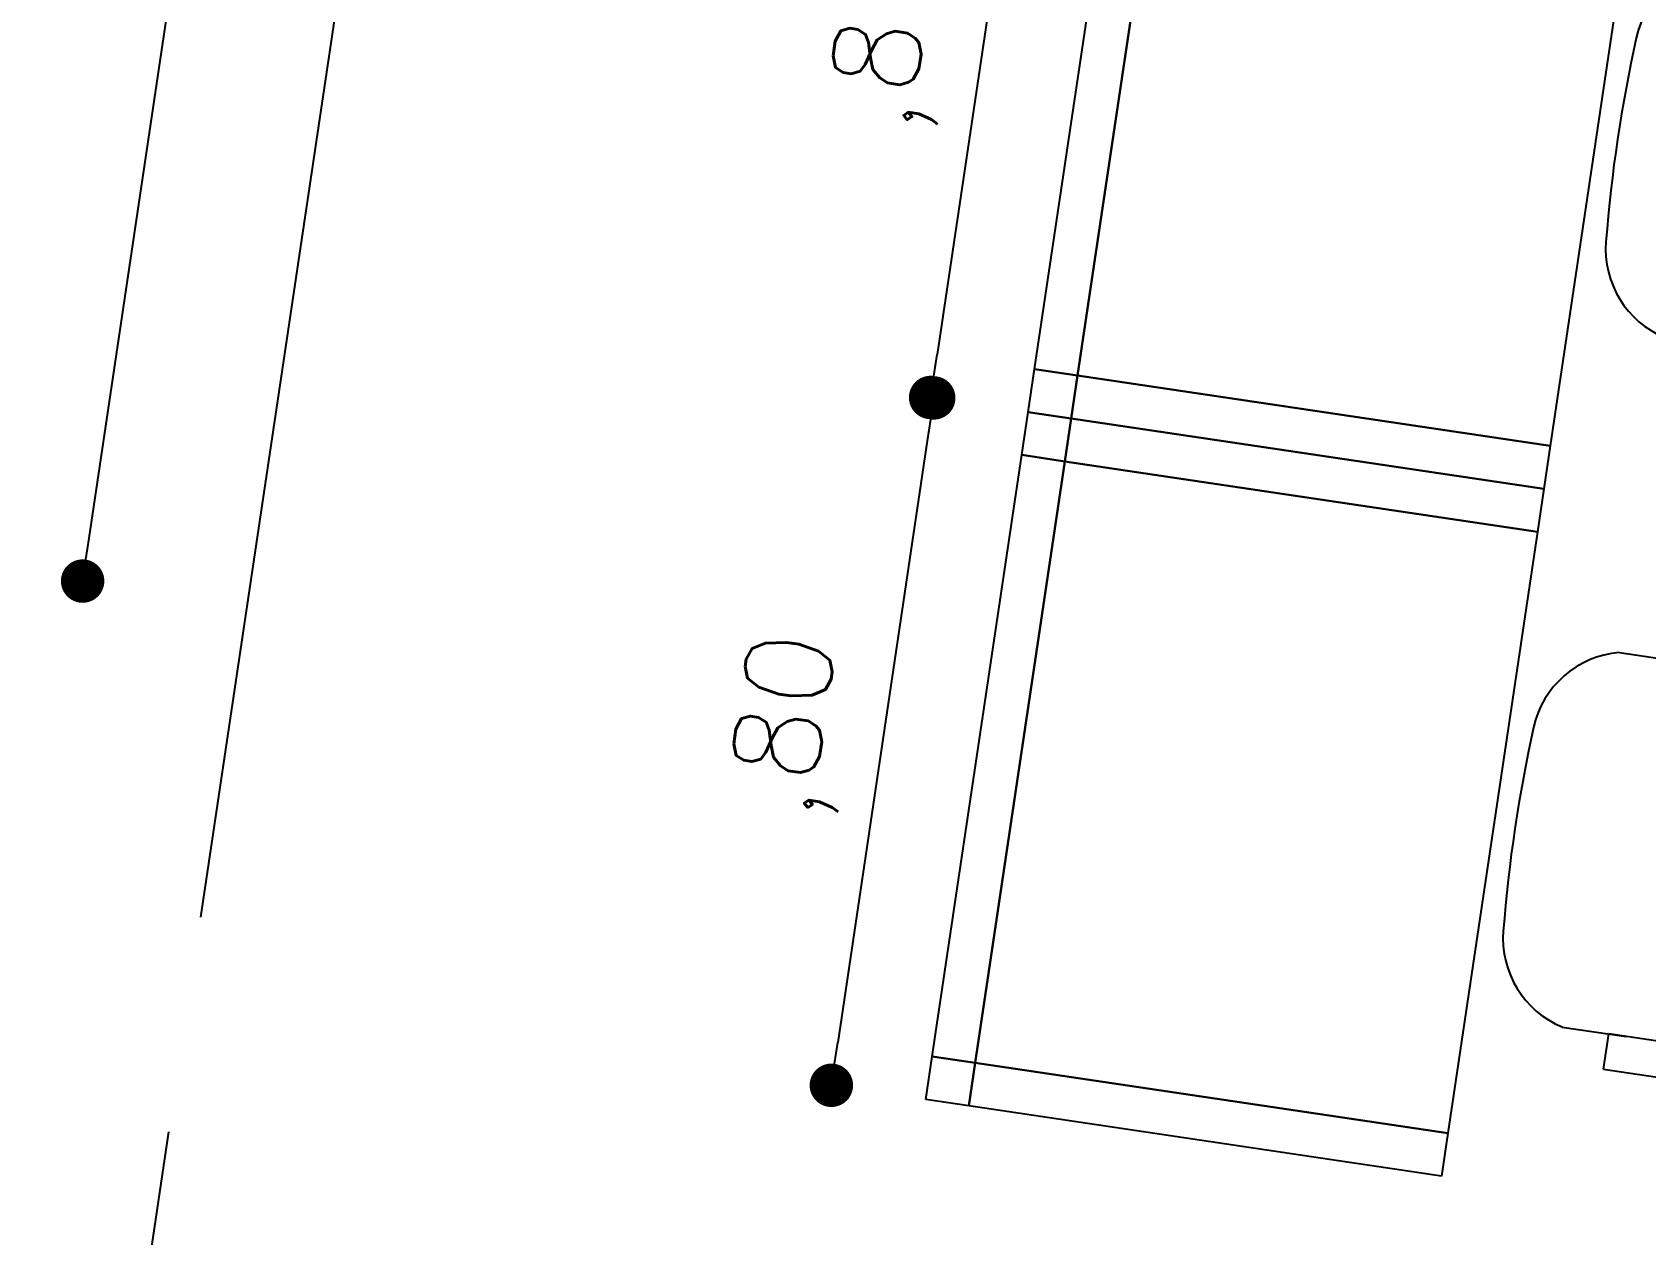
# Model space of a CAD drawing. Header units: millimetres. Extents: x 338 to 506, y 179 to 335.
# Drawn here: x 451.093 to 452.95, y 261.931 to 263.316 of the extents above; entities that cross this region are included whole.
import ezdxf

# ---------------------------------------------------------------- set-up
doc = ezdxf.new("R2010")
doc.units = ezdxf.units.MM
doc.linetypes.add('CENTER', pattern=[2, 1.25, -0.25, 0.25, -0.25])
doc.linetypes.add('DASHED2', pattern=[0.375, 0.25, -0.125])
for name, color, linetype in [('EJES_DE_COLUMNA', 255, 'DASHED2'), ('MUROS', 32, 'Continuous'), ('PUPITRES', 8, 'Continuous')]:
    doc.layers.add(name, color=color, linetype=linetype)
doc.styles.add('NOTAS', font='simplex.shx')
doc.styles.get("Standard").update_dxf_attribs({"font": 'ARIALUNI.ttf'})
doc.dimstyles.new('ROMANS', dxfattribs={"dimtxt": 0.1, "dimasz": 0.05, "dimexe": 0.04, "dimexo": 0.5, "dimgap": 0.05, "dimtad": 1, "dimtih": 1, "dimtoh": 1, "dimdec": 4, "dimzin": 5, "dimdsep": 46, "dimtxsty": 'Standard', "dimsah": 1, "dimcen": 0.05, "dimse1": 1, "dimse2": 1, "dimclrd": 7, "dimclre": 7, "dimclrt": 7, "dimadec": 0, "dimazin": 0, "dimtfac": 1, "dimtdec": 4, "dimtix": 1, "dimtmove": 2, "dimatfit": 3, "dimfxl": 1, "dimtolj": 1, "dimarcsym": 0})

# ---------------------------------------------------------------- blocks, each defined once
blk = doc.blocks.new('_DOT')
at = {"color": 0, "linetype": 'ByBlock'}
blk.add_line((-0.5, 0), (-1, 0), dxfattribs=at)
at = {"color": 0, "linetype": 'ByBlock', "const_width": 0.5}
blk.add_lwpolyline([(-0.25, 0, 1), (0.25, 0, 1)], format="xyb", close=True, dxfattribs=at)
blk = doc.blocks.new('*U344')
at = {"color": 7, "style": 'NOTAS'}
blk.add_text(',80', height=0.1, dxfattribs=at).set_placement((1.1105, 7.0712))
blk = doc.blocks.new('*D157')
at = {"color": 7, "transparency": 16777216}
blk.add_line((1.5653, 7.0022), (0.8653, 7.0022), dxfattribs=at)
at = {"layer": 'DEFPOINTS', "color": 0, "transparency": 16777216}
for p in [(0.8153, 7.0022), (0.8153, 6.8887), (1.6153, 6.8887)]:
    blk.add_point(p, dxfattribs=at)
at = {"transparency": 16777216}
blk.add_blockref('*U344', (0, 0), dxfattribs=at)
at = {"color": 7, "transparency": 16777216, "xscale": 0.05, "yscale": 0.05, "zscale": 0.05, "rotation": 180}
blk.add_blockref('_DOT', (0.8153, 7.0022), dxfattribs=at)
at = {"color": 7, "transparency": 16777216, "xscale": 0.05, "yscale": 0.05, "zscale": 0.05}
blk.add_blockref('_DOT', (1.6153, 7.0022), dxfattribs=at)
blk = doc.blocks.new('*U346')
at = {"color": 7, "style": 'NOTAS'}
blk.add_text('1,80', height=0.1, dxfattribs=at).set_placement((1.2188, 8.0056))
blk = doc.blocks.new('*D159')
at = {"color": 7, "transparency": 16777216}
blk.add_line((0.5125, 7.9365), (2.2108, 7.9365), dxfattribs=at)
at = {"layer": 'DEFPOINTS', "color": 0, "transparency": 16777216}
for p in [(0.4625, 8.2147), (2.2608, 8.2147), (2.2608, 7.9365)]:
    blk.add_point(p, dxfattribs=at)
at = {"transparency": 16777216}
blk.add_blockref('*U346', (0, 0), dxfattribs=at)
at = {"color": 7, "transparency": 16777216, "xscale": 0.05, "yscale": 0.05, "zscale": 0.05, "rotation": 180}
blk.add_blockref('_DOT', (0.4625, 7.9365), dxfattribs=at)
at = {"color": 7, "transparency": 16777216, "xscale": 0.05, "yscale": 0.05, "zscale": 0.05}
blk.add_blockref('_DOT', (2.2608, 7.9365), dxfattribs=at)
blk = doc.blocks.new('*U347')
at = {"layer": 'MUROS', "color": 7, "style": 'NOTAS'}
blk.add_text(',80', height=0.1, dxfattribs=at).set_placement((0.3105, 7.0677))
blk = doc.blocks.new('*D160')
at = {"layer": 'DEFPOINTS', "color": 0, "transparency": 16777216}
for p in [(0.0153, 6.9986), (0.0153, 6.8887), (0.8153, 6.8887)]:
    blk.add_point(p, dxfattribs=at)
at = {"layer": 'MUROS', "color": 7, "transparency": 16777216}
blk.add_line((0.7653, 6.9986), (0.0653, 6.9986), dxfattribs=at)
at = {"transparency": 16777216}
blk.add_blockref('*U347', (0, 0), dxfattribs=at)
at = {"layer": 'MUROS', "color": 7, "transparency": 16777216, "xscale": 0.05, "yscale": 0.05, "zscale": 0.05, "rotation": 180}
blk.add_blockref('_DOT', (0.0153, 6.9986), dxfattribs=at)
at = {"layer": 'MUROS', "color": 7, "transparency": 16777216, "xscale": 0.05, "yscale": 0.05, "zscale": 0.05}
blk.add_blockref('_DOT', (0.8153, 6.9986), dxfattribs=at)
blk = doc.blocks.new('SILLA-AULA')
at = {"layer": 'PUPITRES'}
for p, q in [((-0.3089, 0.1635), (-0.3089, 0.0888)), ((0.1271, 0.1618), (0.1271, 0.0881)), ((-0.3498, 0.1091), (-0.3498, -0.0987)), ((-0.3498, 0.1091), (-0.3089, 0.1091)), ((-0.3089, -0.0987), (-0.3089, 0.1091)), ((0.1269, 0.1096), (0.168, 0.1096)), ((0.1271, 0.1088), (0.1271, -0.0982)), ((0.168, -0.0982), (0.168, 0.1096)), ((-0.3498, -0.0987), (-0.3089, -0.0987)), ((0.1271, -0.0982), (0.168, -0.0982))]:
    blk.add_line(p, q, dxfattribs=at)
for centre, radius, start, end in [((-0.2016, 0.1365), 0.1106, 94.0766, 165.8334), ((-0.0911, -1.4149), 1.6658, 85.9234, 94.0766), ((0.0195, 0.1365), 0.1106, 13.2566, 85.9234), ((-0.2542, -0.1649), 0.0553, 80.2478, 260.1012), ((-0.2715, -0.0584), 0.0549, 227.1618, 267.5717), ((-0.0727, 0.7859), 0.9127, 259.1286, 268.8433), ((-0.1095, 0.7859), 0.9127, 271.1567, 280.8714), ((0.072, -0.1649), 0.0553, 279.8988, 99.7522), ((0.0898, -0.0579), 0.0549, 270.7226, 312.8382), ((-0.2498, -0.1856), 0.0362, 85.0872, 250.3213), ((-0.0876, 0.6001), 0.7663, 258.0112, 281.9888), ((0.0746, -0.1846), 0.0352, 274.9128, 94.9128), ((-0.0911, 0.5988), 0.8362, 258.0899, 281.9101)]:
    blk.add_arc(centre, radius, start, end, dxfattribs=at)
blk = doc.blocks.new('EJES_ESTRUCTURALES')
at = {"layer": 'EJES_DE_COLUMNA', "color": 9, "linetype": 'CENTER'}
blk.add_line((661.47768, 142.25478), (759.37077, 142.2588), dxfattribs=at)
blk = doc.blocks.new('*U154')
at = {"layer": 'PUPITRES'}
for p, q in [((0.01529, 6.83873), (0.01529, 6.88873)), ((0.01529, 6.88873), (0.06529, 6.88873)), ((0.06529, 6.88873), (0.06529, 6.83873)), ((0.06529, 6.83873), (0.06529, 6.88873)), ((0.06529, 6.88873), (0.76529, 6.88873)), ((0.76529, 6.88873), (0.76529, 6.83873)), ((0.76529, 6.83873), (0.76529, 6.88873)), ((0.76529, 6.88873), (0.81529, 6.88873)), ((0.81529, 6.83873), (0.81529, 6.88873)), ((0.81529, 6.88873), (0.86529, 6.88873)), ((0.81529, 6.83873), (0.81529, 6.88873)), ((0.81529, 6.83873), (0.81529, 6.88873)), ((0.81529, 6.88873), (0.81529, 6.83873)), ((0.86529, 6.88873), (0.86529, 6.83873)), ((0.86529, 6.83873), (0.86529, 6.88873)), ((0.86529, 6.88873), (1.56529, 6.88873)), ((0.01529, 6.28873), (0.01529, 6.83873)), ((0.01529, 6.83873), (0.06529, 6.83873)), ((0.06529, 6.83873), (0.01529, 6.83873)), ((0.06529, 6.83873), (0.06529, 6.28873)), ((0.76529, 6.83873), (0.06529, 6.83873)), ((0.06529, 6.28873), (0.06529, 6.83873)), ((0.06529, 6.83873), (0.76529, 6.83873)), ((0.76529, 6.28873), (0.76529, 6.83873)), ((0.76529, 6.83873), (0.81529, 6.83873)), ((0.81529, 6.83873), (0.76529, 6.83873)), ((0.76529, 6.83873), (0.76529, 6.28873)), ((0.81529, 6.28873), (0.81529, 6.83873)), ((0.81529, 6.83873), (0.86529, 6.83873)), ((0.86529, 6.83873), (0.81529, 6.83873)), ((0.81529, 6.28873), (0.81529, 6.83873)), ((0.81529, 6.28873), (0.81529, 6.83873)), ((0.81529, 6.83873), (0.81529, 6.28873)), ((0.86529, 6.83873), (0.86529, 6.28873)), ((1.56529, 6.83873), (0.86529, 6.83873)), ((0.86529, 6.28873), (0.86529, 6.83873)), ((0.86529, 6.83873), (1.56529, 6.83873)), ((0.06529, 6.28873), (0.01529, 6.28873)), ((0.76529, 6.28873), (0.06529, 6.28873)), ((0.81529, 6.28873), (0.76529, 6.28873)), ((0.86529, 6.28873), (0.81529, 6.28873)), ((1.56529, 6.28873), (0.86529, 6.28873))]:
    blk.add_line(p, q, dxfattribs=at)
at = {"layer": 'MUROS'}
for p in [(0.51443, 6.01306), (1.31668, 6.01306)]:
    blk.add_blockref('SILLA-AULA', p, dxfattribs=at)
for base, p1, p2, picture, middle in [((2.26076, 7.93654), (0.4625, 8.21465), (2.26076, 8.21465), '*D159', (1.36163, 8.04606)), ((0.81529, 7.00215), (1.61529, 6.88873), (0.81529, 6.88873), '*D157', (1.21529, 7.11168))]:
    dim = blk.add_linear_dim(base=base, p1=p1, p2=p2, dimstyle='ROMANS')
    dim.commit()
    dim.dimension.update_dxf_attribs({"geometry": picture, "text_midpoint": middle})
dim = blk.add_linear_dim(base=(0.01529, 6.99864), p1=(0.81529, 6.88873), p2=(0.01529, 6.88873), dimstyle='ROMANS', dxfattribs=at)
dim.commit()
dim.dimension.update_dxf_attribs({"geometry": '*D160', "text_midpoint": (0.41529, 7.10817)})
blk = doc.blocks.new('A$C7152A42C')
at = {"layer": 'EJES_DE_COLUMNA'}
blk.add_blockref('EJES_ESTRUCTURALES', (-631.22088, -95.28525), dxfattribs=at)
at = {"layer": 'MUROS'}
blk.add_blockref('*U154', (88.15691, 39.22703), dxfattribs=at)

msp = doc.modelspace()

# ---------------------------------------------------------------- block references
at = {"layer": 'MUROS', "color": 32, "rotation": 81.53046525965426}
msp.add_blockref('A$C7152A42C', (484.7482, 168.0844), dxfattribs=at)

doc.saveas('drawing.dxf')
